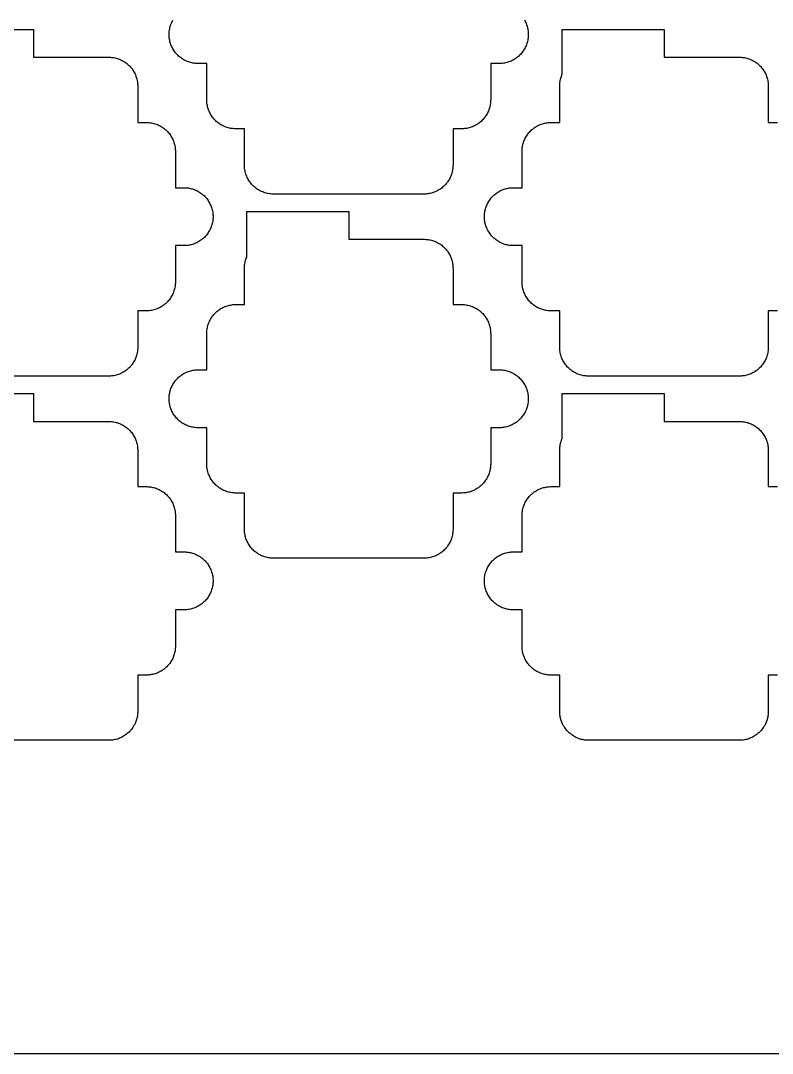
# Model space of a CAD drawing. Extents: x -49 to 54, y -38 to 38.
# Drawn here: x 2.5 to 15.47, y -38 to -20.18 of the extents above; entities that cross this region are included whole.
import ezdxf

# ---------------------------------------------------------------- set-up
doc = ezdxf.new("R2010")
doc.units = 0
doc.layers.add('CONDUCTIVE_LAYER_BACK_LAYER', color=2, linetype='CONTINUOUS')
doc.layers.add('OUTLINE', color=7, linetype='CONTINUOUS')

msp = doc.modelspace()

# ---------------------------------------------------------------- linework, layer by layer
at = {"layer": 'CONDUCTIVE_LAYER_BACK_LAYER'}
for points in [[(11.197, -20.175), (11.207, -20.192), (11.216, -20.21), (11.224, -20.228), (11.231, -20.247), (11.238, -20.266), (11.244, -20.285), (11.249, -20.304), (11.253, -20.323), (11.256, -20.343), (11.259, -20.363), (11.261, -20.382), (11.262, -20.402), (11.263, -20.422), (11.262, -20.442), (11.261, -20.462), (11.259, -20.482), (11.256, -20.501), (11.253, -20.521), (11.249, -20.54), (11.244, -20.559), (11.238, -20.578), (11.231, -20.597), (11.224, -20.616), (11.216, -20.634), (11.207, -20.652), (11.197, -20.669), (11.187, -20.686), (11.176, -20.703), (11.165, -20.719), (11.153, -20.735), (11.14, -20.75), (11.127, -20.765), (11.113, -20.779), (11.098, -20.793), (11.083, -20.806), (11.068, -20.818), (11.052, -20.83), (11.035, -20.841), (11.019, -20.852), (11.001, -20.862), (10.984, -20.871), (10.966, -20.879), (10.947, -20.887), (10.929, -20.894), (10.91, -20.9), (10.891, -20.905), (10.871, -20.91), (10.852, -20.914), (10.832, -20.917), (10.812, -20.92), (10.793, -20.921), (10.773, -20.922), (10.613, -20.922), (10.613, -21.548), (10.612, -21.568), (10.611, -21.588), (10.609, -21.607), (10.606, -21.627), (10.603, -21.647), (10.599, -21.666), (10.594, -21.685), (10.588, -21.704), (10.581, -21.723), (10.574, -21.742), (10.566, -21.76), (10.557, -21.778), (10.547, -21.795), (10.537, -21.812), (10.526, -21.829), (10.515, -21.845), (10.503, -21.861), (10.49, -21.876), (10.477, -21.891), (10.463, -21.905), (10.448, -21.919), (10.433, -21.932), (10.418, -21.944), (10.402, -21.956), (10.385, -21.967), (10.369, -21.978), (10.351, -21.987), (10.334, -21.997), (10.316, -22.005), (10.297, -22.013), (10.279, -22.02), (10.26, -22.026), (10.241, -22.031), (10.221, -22.036), (10.202, -22.04), (10.182, -22.043), (10.162, -22.045), (10.143, -22.047), (10.123, -22.048), (9.963, -22.048), (9.963, -22.674), (9.962, -22.694), (9.961, -22.713), (9.959, -22.733), (9.956, -22.753), (9.953, -22.773), (9.949, -22.792), (9.944, -22.811), (9.938, -22.83), (9.931, -22.849), (9.924, -22.867), (9.916, -22.886), (9.907, -22.903), (9.897, -22.921), (9.887, -22.938), (9.876, -22.955), (9.865, -22.971), (9.853, -22.987), (9.84, -23.002), (9.827, -23.017), (9.813, -23.031), (9.798, -23.044), (9.783, -23.057), (9.768, -23.07), (9.752, -23.082), (9.735, -23.093), (9.719, -23.103), (9.701, -23.113), (9.684, -23.122), (9.666, -23.131), (9.647, -23.138), (9.629, -23.145), (9.61, -23.152), (9.591, -23.157), (9.571, -23.162), (9.552, -23.166), (9.532, -23.169), (9.512, -23.171), (9.493, -23.173), (9.473, -23.174), (6.853, -23.174), (6.833, -23.173), (6.813, -23.171), (6.793, -23.169), (6.774, -23.166), (6.754, -23.162), (6.735, -23.157), (6.716, -23.152), (6.697, -23.145), (6.678, -23.138), (6.66, -23.131), (6.642, -23.122), (6.624, -23.113), (6.607, -23.103), (6.59, -23.093), (6.574, -23.082), (6.558, -23.07), (6.542, -23.057), (6.527, -23.044), (6.513, -23.031), (6.499, -23.017), (6.486, -23.002), (6.473, -22.987), (6.461, -22.971), (6.449, -22.955), (6.438, -22.938), (6.428, -22.921), (6.419, -22.903), (6.41, -22.886), (6.402, -22.867), (6.394, -22.849), (6.388, -22.83), (6.382, -22.811), (6.377, -22.792), (6.373, -22.773), (6.369, -22.753), (6.366, -22.733), (6.364, -22.713), (6.363, -22.694), (6.363, -22.674), (6.363, -22.048), (6.203, -22.048), (6.183, -22.047), (6.163, -22.045), (6.143, -22.043), (6.124, -22.04), (6.104, -22.036), (6.085, -22.031), (6.066, -22.026), (6.047, -22.02), (6.028, -22.013), (6.01, -22.005), (5.992, -21.997), (5.974, -21.987), (5.957, -21.978), (5.94, -21.967), (5.924, -21.956), (5.908, -21.944), (5.892, -21.932), (5.877, -21.919), (5.863, -21.905), (5.849, -21.891), (5.836, -21.876), (5.823, -21.861), (5.811, -21.845), (5.799, -21.829), (5.788, -21.812), (5.778, -21.795), (5.769, -21.778), (5.76, -21.76), (5.752, -21.742), (5.744, -21.723), (5.738, -21.704), (5.732, -21.685), (5.727, -21.666), (5.723, -21.647), (5.719, -21.627), (5.716, -21.607), (5.714, -21.588), (5.713, -21.568), (5.713, -21.548), (5.713, -20.922), (5.553, -20.922), (5.533, -20.921), (5.513, -20.92), (5.493, -20.917), (5.474, -20.914), (5.454, -20.91), (5.435, -20.905), (5.416, -20.9), (5.397, -20.894), (5.378, -20.887), (5.36, -20.879), (5.342, -20.871), (5.324, -20.862), (5.307, -20.852), (5.29, -20.841), (5.274, -20.83), (5.258, -20.818), (5.242, -20.806), (5.227, -20.793), (5.213, -20.779), (5.199, -20.765), (5.186, -20.75), (5.173, -20.735), (5.161, -20.719), (5.149, -20.703), (5.138, -20.686), (5.128, -20.669), (5.119, -20.652), (5.11, -20.634), (5.102, -20.616), (5.094, -20.597), (5.088, -20.578), (5.082, -20.559), (5.077, -20.54), (5.073, -20.521), (5.069, -20.501), (5.066, -20.482), (5.064, -20.462), (5.063, -20.442), (5.063, -20.422), (5.063, -20.402), (5.064, -20.382), (5.066, -20.363), (5.069, -20.343), (5.073, -20.323), (5.077, -20.304), (5.082, -20.285), (5.088, -20.266), (5.094, -20.247), (5.102, -20.228), (5.11, -20.21), (5.119, -20.192), (5.128, -20.175)], [(0.964, -20.332), (2.721, -20.332), (2.721, -20.812), (4.031, -20.812), (4.051, -20.813), (4.071, -20.815), (4.09, -20.817), (4.11, -20.82), (4.129, -20.824), (4.149, -20.829), (4.168, -20.834), (4.187, -20.841), (4.205, -20.848), (4.224, -20.855), (4.242, -20.864), (4.259, -20.873), (4.277, -20.883), (4.294, -20.893), (4.31, -20.904), (4.326, -20.916), (4.341, -20.929), (4.356, -20.942), (4.371, -20.955), (4.385, -20.969), (4.398, -20.984), (4.411, -20.999), (4.423, -21.015), (4.435, -21.031), (4.445, -21.048), (4.456, -21.065), (4.465, -21.083), (4.474, -21.1), (4.482, -21.119), (4.489, -21.137), (4.496, -21.156), (4.502, -21.175), (4.507, -21.194), (4.511, -21.214), (4.515, -21.233), (4.517, -21.253), (4.519, -21.273), (4.521, -21.292), (4.521, -21.312), (4.521, -21.938), (4.681, -21.938), (4.701, -21.939), (4.721, -21.941), (4.74, -21.943), (4.76, -21.946), (4.779, -21.95), (4.799, -21.955), (4.818, -21.96), (4.837, -21.966), (4.855, -21.973), (4.874, -21.981), (4.892, -21.989), (4.909, -21.999), (4.927, -22.008), (4.944, -22.019), (4.96, -22.03), (4.976, -22.042), (4.991, -22.054), (5.006, -22.067), (5.021, -22.081), (5.035, -22.095), (5.048, -22.11), (5.061, -22.125), (5.073, -22.141), (5.085, -22.157), (5.095, -22.174), (5.106, -22.191), (5.115, -22.208), (5.124, -22.226), (5.132, -22.244), (5.139, -22.263), (5.146, -22.282), (5.152, -22.301), (5.157, -22.32), (5.161, -22.339), (5.165, -22.359), (5.167, -22.379), (5.169, -22.398), (5.171, -22.418), (5.171, -22.438), (5.171, -23.064), (5.331, -23.064), (5.351, -23.065), (5.371, -23.066), (5.39, -23.069), (5.41, -23.072), (5.429, -23.076), (5.449, -23.081), (5.468, -23.086), (5.487, -23.092), (5.505, -23.099), (5.524, -23.107), (5.542, -23.115), (5.559, -23.124), (5.577, -23.134), (5.594, -23.145), (5.61, -23.156), (5.626, -23.168), (5.641, -23.18), (5.656, -23.193), (5.671, -23.207), (5.685, -23.221), (5.698, -23.236), (5.711, -23.251), (5.723, -23.267), (5.735, -23.283), (5.745, -23.3), (5.756, -23.317), (5.765, -23.334), (5.774, -23.352), (5.782, -23.37), (5.789, -23.389), (5.796, -23.408), (5.802, -23.427), (5.807, -23.446), (5.811, -23.465), (5.815, -23.485), (5.817, -23.504), (5.819, -23.524), (5.821, -23.544), (5.821, -23.564), (5.821, -23.584), (5.819, -23.604), (5.817, -23.623), (5.815, -23.643), (5.811, -23.663), (5.807, -23.682), (5.802, -23.701), (5.796, -23.72), (5.789, -23.739), (5.782, -23.758), (5.774, -23.776), (5.765, -23.794), (5.756, -23.811), (5.745, -23.828), (5.735, -23.845), (5.723, -23.861), (5.711, -23.877), (5.698, -23.892), (5.685, -23.907), (5.671, -23.921), (5.656, -23.935), (5.641, -23.948), (5.626, -23.96), (5.61, -23.972), (5.594, -23.983), (5.577, -23.994), (5.559, -24.003), (5.542, -24.013), (5.524, -24.021), (5.505, -24.029), (5.487, -24.036), (5.468, -24.042), (5.449, -24.047), (5.429, -24.052), (5.41, -24.056), (5.39, -24.059), (5.371, -24.061), (5.351, -24.063), (5.331, -24.064), (5.171, -24.064), (5.171, -24.69), (5.171, -24.71), (5.169, -24.729), (5.167, -24.749), (5.165, -24.769), (5.161, -24.789), (5.157, -24.808), (5.152, -24.827), (5.146, -24.846), (5.139, -24.865), (5.132, -24.883), (5.124, -24.902), (5.115, -24.919), (5.106, -24.937), (5.095, -24.954), (5.085, -24.971), (5.073, -24.987), (5.061, -25.003), (5.048, -25.018), (5.035, -25.033), (5.021, -25.047), (5.006, -25.06), (4.991, -25.074), (4.976, -25.086), (4.96, -25.098), (4.944, -25.109), (4.927, -25.119), (4.909, -25.129), (4.892, -25.138), (4.874, -25.147), (4.855, -25.155), (4.837, -25.161), (4.818, -25.168), (4.799, -25.173), (4.779, -25.178), (4.76, -25.182), (4.74, -25.185), (4.721, -25.187), (4.701, -25.189), (4.681, -25.19), (4.521, -25.19), (4.521, -25.816), (4.521, -25.835), (4.519, -25.855), (4.517, -25.875), (4.515, -25.895), (4.511, -25.914), (4.507, -25.934), (4.502, -25.953), (4.496, -25.972), (4.489, -25.991), (4.482, -26.009), (4.474, -26.027), (4.465, -26.045), (4.456, -26.063), (4.445, -26.08), (4.435, -26.096), (4.423, -26.113), (4.411, -26.128), (4.398, -26.144), (4.385, -26.158), (4.371, -26.173), (4.356, -26.186), (4.341, -26.199), (4.326, -26.212), (4.31, -26.224), (4.294, -26.235), (4.277, -26.245), (4.259, -26.255), (4.242, -26.264), (4.224, -26.273), (4.205, -26.28), (4.187, -26.287), (4.168, -26.294), (4.149, -26.299), (4.129, -26.304), (4.11, -26.308), (4.09, -26.311), (4.071, -26.313), (4.051, -26.315), (4.031, -26.316), (1.411, -26.316)], [(15.565, -25.19), (15.405, -25.19), (15.405, -25.816), (15.404, -25.835), (15.403, -25.855), (15.401, -25.875), (15.398, -25.895), (15.395, -25.914), (15.39, -25.934), (15.385, -25.953), (15.38, -25.972), (15.373, -25.991), (15.366, -26.009), (15.358, -26.027), (15.349, -26.045), (15.339, -26.063), (15.329, -26.08), (15.318, -26.096), (15.307, -26.113), (15.295, -26.128), (15.282, -26.144), (15.269, -26.158), (15.255, -26.173), (15.24, -26.186), (15.225, -26.199), (15.21, -26.212), (15.194, -26.224), (15.177, -26.235), (15.16, -26.245), (15.143, -26.255), (15.125, -26.264), (15.107, -26.273), (15.089, -26.28), (15.07, -26.287), (15.052, -26.294), (15.032, -26.299), (15.013, -26.304), (14.994, -26.308), (14.974, -26.311), (14.954, -26.313), (14.934, -26.315), (14.915, -26.316), (12.295, -26.316), (12.275, -26.315), (12.255, -26.313), (12.235, -26.311), (12.216, -26.308), (12.196, -26.304), (12.177, -26.299), (12.158, -26.294), (12.139, -26.287), (12.12, -26.28), (12.102, -26.273), (12.084, -26.264), (12.066, -26.255), (12.049, -26.245), (12.032, -26.235), (12.016, -26.224), (12, -26.212), (11.984, -26.199), (11.969, -26.186), (11.955, -26.173), (11.941, -26.158), (11.927, -26.144), (11.915, -26.128), (11.902, -26.113), (11.891, -26.096), (11.88, -26.08), (11.87, -26.063), (11.861, -26.045), (11.852, -26.027), (11.844, -26.009), (11.836, -25.991), (11.83, -25.972), (11.824, -25.953), (11.819, -25.934), (11.814, -25.914), (11.811, -25.895), (11.808, -25.875), (11.806, -25.855), (11.805, -25.835), (11.805, -25.816), (11.805, -25.19), (11.645, -25.19), (11.625, -25.189), (11.605, -25.187), (11.585, -25.185), (11.566, -25.182), (11.546, -25.178), (11.527, -25.173), (11.508, -25.168), (11.489, -25.161), (11.47, -25.155), (11.452, -25.147), (11.434, -25.138), (11.416, -25.129), (11.399, -25.119), (11.382, -25.109), (11.366, -25.098), (11.35, -25.086), (11.334, -25.074), (11.319, -25.06), (11.305, -25.047), (11.291, -25.033), (11.277, -25.018), (11.265, -25.003), (11.252, -24.987), (11.241, -24.971), (11.23, -24.954), (11.22, -24.937), (11.211, -24.919), (11.202, -24.902), (11.194, -24.883), (11.186, -24.865), (11.18, -24.846), (11.174, -24.827), (11.169, -24.808), (11.164, -24.789), (11.161, -24.769), (11.158, -24.749), (11.156, -24.729), (11.155, -24.71), (11.155, -24.69), (11.155, -24.064), (10.995, -24.064), (10.975, -24.063), (10.955, -24.061), (10.935, -24.059), (10.916, -24.056), (10.896, -24.052), (10.877, -24.047), (10.858, -24.042), (10.839, -24.036), (10.82, -24.029), (10.802, -24.021), (10.784, -24.013), (10.766, -24.003), (10.749, -23.994), (10.732, -23.983), (10.716, -23.972), (10.7, -23.96), (10.684, -23.948), (10.669, -23.935), (10.655, -23.921), (10.641, -23.907), (10.627, -23.892), (10.615, -23.877), (10.602, -23.861), (10.591, -23.845), (10.58, -23.828), (10.57, -23.811), (10.561, -23.794), (10.552, -23.776), (10.544, -23.758), (10.536, -23.739), (10.53, -23.72), (10.524, -23.701), (10.519, -23.682), (10.514, -23.663), (10.511, -23.643), (10.508, -23.623), (10.506, -23.604), (10.505, -23.584), (10.505, -23.564), (10.505, -23.544), (10.506, -23.524), (10.508, -23.504), (10.511, -23.485), (10.514, -23.465), (10.519, -23.446), (10.524, -23.427), (10.53, -23.408), (10.536, -23.389), (10.544, -23.37), (10.552, -23.352), (10.561, -23.334), (10.57, -23.317), (10.58, -23.3), (10.591, -23.283), (10.602, -23.267), (10.615, -23.251), (10.627, -23.236), (10.641, -23.221), (10.655, -23.207), (10.669, -23.193), (10.684, -23.18), (10.7, -23.168), (10.716, -23.156), (10.732, -23.145), (10.749, -23.134), (10.766, -23.124), (10.784, -23.115), (10.802, -23.107), (10.82, -23.099), (10.839, -23.092), (10.858, -23.086), (10.877, -23.081), (10.896, -23.076), (10.916, -23.072), (10.935, -23.069), (10.955, -23.066), (10.975, -23.065), (10.995, -23.064), (11.155, -23.064), (11.155, -22.438), (11.155, -22.418), (11.156, -22.398), (11.158, -22.379), (11.161, -22.359), (11.164, -22.339), (11.169, -22.32), (11.174, -22.301), (11.18, -22.282), (11.186, -22.263), (11.194, -22.244), (11.202, -22.226), (11.211, -22.208), (11.22, -22.191), (11.23, -22.174), (11.241, -22.157), (11.252, -22.141), (11.265, -22.125), (11.277, -22.11), (11.291, -22.095), (11.305, -22.081), (11.319, -22.067), (11.334, -22.054), (11.35, -22.042), (11.366, -22.03), (11.382, -22.019), (11.399, -22.008), (11.416, -21.999), (11.434, -21.989), (11.452, -21.981), (11.47, -21.973), (11.489, -21.966), (11.508, -21.96), (11.527, -21.955), (11.546, -21.95), (11.566, -21.946), (11.585, -21.943), (11.605, -21.941), (11.625, -21.939), (11.645, -21.938), (11.805, -21.938), (11.805, -21.312), (11.805, -21.292), (11.806, -21.273), (11.808, -21.253), (11.811, -21.233), (11.814, -21.214), (11.819, -21.194), (11.824, -21.175), (11.83, -21.156), (11.836, -21.137), (11.844, -21.119), (11.848, -21.109), (11.848, -20.332), (13.605, -20.332), (13.605, -20.812), (14.915, -20.812), (14.934, -20.813), (14.954, -20.815), (14.974, -20.817), (14.994, -20.82), (15.013, -20.824), (15.032, -20.829), (15.052, -20.834), (15.07, -20.841), (15.089, -20.848), (15.107, -20.855), (15.125, -20.864), (15.143, -20.873), (15.16, -20.883), (15.177, -20.893), (15.194, -20.904), (15.21, -20.916), (15.225, -20.929), (15.24, -20.942), (15.255, -20.955), (15.269, -20.969), (15.282, -20.984), (15.295, -20.999), (15.307, -21.015), (15.318, -21.031), (15.329, -21.048), (15.339, -21.065), (15.349, -21.083), (15.358, -21.1), (15.366, -21.119), (15.373, -21.137), (15.38, -21.156), (15.385, -21.175), (15.39, -21.194), (15.395, -21.214), (15.398, -21.233), (15.401, -21.253), (15.403, -21.273), (15.404, -21.292), (15.405, -21.312), (15.405, -21.938), (15.565, -21.938)], [(0.964, -26.616), (2.721, -26.616), (2.721, -27.096), (4.031, -27.096), (4.051, -27.097), (4.071, -27.098), (4.09, -27.101), (4.11, -27.104), (4.129, -27.108), (4.149, -27.113), (4.168, -27.118), (4.187, -27.124), (4.205, -27.131), (4.224, -27.139), (4.242, -27.147), (4.259, -27.157), (4.277, -27.166), (4.294, -27.177), (4.31, -27.188), (4.326, -27.2), (4.341, -27.212), (4.356, -27.225), (4.371, -27.239), (4.385, -27.253), (4.398, -27.268), (4.411, -27.283), (4.423, -27.299), (4.435, -27.315), (4.445, -27.332), (4.456, -27.349), (4.465, -27.366), (4.474, -27.384), (4.482, -27.402), (4.489, -27.421), (4.496, -27.44), (4.502, -27.459), (4.507, -27.478), (4.511, -27.497), (4.515, -27.517), (4.517, -27.536), (4.519, -27.556), (4.521, -27.576), (4.521, -27.596), (4.521, -28.222), (4.681, -28.222), (4.701, -28.223), (4.721, -28.224), (4.74, -28.227), (4.76, -28.23), (4.779, -28.234), (4.799, -28.238), (4.818, -28.244), (4.837, -28.25), (4.855, -28.257), (4.874, -28.265), (4.892, -28.273), (4.909, -28.282), (4.927, -28.292), (4.944, -28.303), (4.96, -28.314), (4.976, -28.326), (4.991, -28.338), (5.006, -28.351), (5.021, -28.365), (5.035, -28.379), (5.048, -28.394), (5.061, -28.409), (5.073, -28.425), (5.085, -28.441), (5.095, -28.458), (5.106, -28.475), (5.115, -28.492), (5.124, -28.51), (5.132, -28.528), (5.139, -28.547), (5.146, -28.565), (5.152, -28.584), (5.157, -28.604), (5.161, -28.623), (5.165, -28.643), (5.167, -28.662), (5.169, -28.682), (5.171, -28.702), (5.171, -28.722), (5.171, -29.348), (5.331, -29.348), (5.351, -29.349), (5.371, -29.35), (5.39, -29.352), (5.41, -29.356), (5.429, -29.36), (5.449, -29.364), (5.468, -29.37), (5.487, -29.376), (5.505, -29.383), (5.524, -29.391), (5.542, -29.399), (5.559, -29.408), (5.577, -29.418), (5.594, -29.429), (5.61, -29.44), (5.626, -29.451), (5.641, -29.464), (5.656, -29.477), (5.671, -29.491), (5.685, -29.505), (5.698, -29.52), (5.711, -29.535), (5.723, -29.551), (5.735, -29.567), (5.745, -29.583), (5.756, -29.601), (5.765, -29.618), (5.774, -29.636), (5.782, -29.654), (5.789, -29.672), (5.796, -29.691), (5.802, -29.71), (5.807, -29.729), (5.811, -29.749), (5.815, -29.768), (5.817, -29.788), (5.819, -29.808), (5.821, -29.828), (5.821, -29.848), (5.821, -29.868), (5.819, -29.887), (5.817, -29.907), (5.815, -29.927), (5.811, -29.946), (5.807, -29.966), (5.802, -29.985), (5.796, -30.004), (5.789, -30.023), (5.782, -30.041), (5.774, -30.059), (5.765, -30.077), (5.756, -30.095), (5.745, -30.112), (5.735, -30.129), (5.723, -30.145), (5.711, -30.161), (5.698, -30.176), (5.685, -30.191), (5.671, -30.205), (5.656, -30.218), (5.641, -30.231), (5.626, -30.244), (5.61, -30.256), (5.594, -30.267), (5.577, -30.277), (5.559, -30.287), (5.542, -30.296), (5.524, -30.305), (5.505, -30.312), (5.487, -30.319), (5.468, -30.326), (5.449, -30.331), (5.429, -30.336), (5.41, -30.34), (5.39, -30.343), (5.371, -30.345), (5.351, -30.347), (5.331, -30.348), (5.171, -30.348), (5.171, -30.973), (5.171, -30.993), (5.169, -31.013), (5.167, -31.033), (5.165, -31.053), (5.161, -31.072), (5.157, -31.092), (5.152, -31.111), (5.146, -31.13), (5.139, -31.149), (5.132, -31.167), (5.124, -31.185), (5.115, -31.203), (5.106, -31.221), (5.095, -31.238), (5.085, -31.254), (5.073, -31.271), (5.061, -31.286), (5.048, -31.302), (5.035, -31.316), (5.021, -31.331), (5.006, -31.344), (4.991, -31.357), (4.976, -31.37), (4.96, -31.381), (4.944, -31.393), (4.927, -31.403), (4.909, -31.413), (4.892, -31.422), (4.874, -31.431), (4.855, -31.438), (4.837, -31.445), (4.818, -31.451), (4.799, -31.457), (4.779, -31.462), (4.76, -31.466), (4.74, -31.469), (4.721, -31.471), (4.701, -31.473), (4.681, -31.473), (4.521, -31.473), (4.521, -32.099), (4.521, -32.119), (4.519, -32.139), (4.517, -32.159), (4.515, -32.179), (4.511, -32.198), (4.507, -32.217), (4.502, -32.237), (4.496, -32.256), (4.489, -32.274), (4.482, -32.293), (4.474, -32.311), (4.465, -32.329), (4.456, -32.346), (4.445, -32.364), (4.435, -32.38), (4.423, -32.396), (4.411, -32.412), (4.398, -32.427), (4.385, -32.442), (4.371, -32.456), (4.356, -32.47), (4.341, -32.483), (4.326, -32.495), (4.31, -32.507), (4.294, -32.518), (4.277, -32.529), (4.259, -32.539), (4.242, -32.548), (4.224, -32.556), (4.205, -32.564), (4.187, -32.571), (4.168, -32.577), (4.149, -32.583), (4.129, -32.587), (4.11, -32.591), (4.09, -32.594), (4.071, -32.597), (4.051, -32.598), (4.031, -32.599), (1.411, -32.599)], [(15.565, -31.473), (15.405, -31.473), (15.405, -32.099), (15.404, -32.119), (15.403, -32.139), (15.401, -32.159), (15.398, -32.179), (15.395, -32.198), (15.39, -32.217), (15.385, -32.237), (15.38, -32.256), (15.373, -32.274), (15.366, -32.293), (15.358, -32.311), (15.349, -32.329), (15.339, -32.346), (15.329, -32.364), (15.318, -32.38), (15.307, -32.396), (15.295, -32.412), (15.282, -32.427), (15.269, -32.442), (15.255, -32.456), (15.24, -32.47), (15.225, -32.483), (15.21, -32.495), (15.194, -32.507), (15.177, -32.518), (15.16, -32.529), (15.143, -32.539), (15.125, -32.548), (15.107, -32.556), (15.089, -32.564), (15.07, -32.571), (15.052, -32.577), (15.032, -32.583), (15.013, -32.587), (14.994, -32.591), (14.974, -32.594), (14.954, -32.597), (14.934, -32.598), (14.915, -32.599), (12.295, -32.599), (12.275, -32.598), (12.255, -32.597), (12.235, -32.594), (12.216, -32.591), (12.196, -32.587), (12.177, -32.583), (12.158, -32.577), (12.139, -32.571), (12.12, -32.564), (12.102, -32.556), (12.084, -32.548), (12.066, -32.539), (12.049, -32.529), (12.032, -32.518), (12.016, -32.507), (12, -32.495), (11.984, -32.483), (11.969, -32.47), (11.955, -32.456), (11.941, -32.442), (11.927, -32.427), (11.915, -32.412), (11.902, -32.396), (11.891, -32.38), (11.88, -32.364), (11.87, -32.346), (11.861, -32.329), (11.852, -32.311), (11.844, -32.293), (11.836, -32.274), (11.83, -32.256), (11.824, -32.237), (11.819, -32.217), (11.814, -32.198), (11.811, -32.179), (11.808, -32.159), (11.806, -32.139), (11.805, -32.119), (11.805, -32.099), (11.805, -31.473), (11.645, -31.473), (11.625, -31.473), (11.605, -31.471), (11.585, -31.469), (11.566, -31.466), (11.546, -31.462), (11.527, -31.457), (11.508, -31.451), (11.489, -31.445), (11.47, -31.438), (11.452, -31.431), (11.434, -31.422), (11.416, -31.413), (11.399, -31.403), (11.382, -31.393), (11.366, -31.381), (11.35, -31.37), (11.334, -31.357), (11.319, -31.344), (11.305, -31.331), (11.291, -31.316), (11.277, -31.302), (11.265, -31.286), (11.252, -31.271), (11.241, -31.254), (11.23, -31.238), (11.22, -31.221), (11.211, -31.203), (11.202, -31.185), (11.194, -31.167), (11.186, -31.149), (11.18, -31.13), (11.174, -31.111), (11.169, -31.092), (11.164, -31.072), (11.161, -31.053), (11.158, -31.033), (11.156, -31.013), (11.155, -30.993), (11.155, -30.973), (11.155, -30.348), (10.995, -30.348), (10.975, -30.347), (10.955, -30.345), (10.935, -30.343), (10.916, -30.34), (10.896, -30.336), (10.877, -30.331), (10.858, -30.326), (10.839, -30.319), (10.82, -30.312), (10.802, -30.305), (10.784, -30.296), (10.766, -30.287), (10.749, -30.277), (10.732, -30.267), (10.716, -30.256), (10.7, -30.244), (10.684, -30.231), (10.669, -30.218), (10.655, -30.205), (10.641, -30.191), (10.627, -30.176), (10.615, -30.161), (10.602, -30.145), (10.591, -30.129), (10.58, -30.112), (10.57, -30.095), (10.561, -30.077), (10.552, -30.059), (10.544, -30.041), (10.536, -30.023), (10.53, -30.004), (10.524, -29.985), (10.519, -29.966), (10.514, -29.946), (10.511, -29.927), (10.508, -29.907), (10.506, -29.887), (10.505, -29.868), (10.505, -29.848), (10.505, -29.828), (10.506, -29.808), (10.508, -29.788), (10.511, -29.768), (10.514, -29.749), (10.519, -29.729), (10.524, -29.71), (10.53, -29.691), (10.536, -29.672), (10.544, -29.654), (10.552, -29.636), (10.561, -29.618), (10.57, -29.601), (10.58, -29.583), (10.591, -29.567), (10.602, -29.551), (10.615, -29.535), (10.627, -29.52), (10.641, -29.505), (10.655, -29.491), (10.669, -29.477), (10.684, -29.464), (10.7, -29.451), (10.716, -29.44), (10.732, -29.429), (10.749, -29.418), (10.766, -29.408), (10.784, -29.399), (10.802, -29.391), (10.82, -29.383), (10.839, -29.376), (10.858, -29.37), (10.877, -29.364), (10.896, -29.36), (10.916, -29.356), (10.935, -29.352), (10.955, -29.35), (10.975, -29.349), (10.995, -29.348), (11.155, -29.348), (11.155, -28.722), (11.155, -28.702), (11.156, -28.682), (11.158, -28.662), (11.161, -28.643), (11.164, -28.623), (11.169, -28.604), (11.174, -28.584), (11.18, -28.565), (11.186, -28.547), (11.194, -28.528), (11.202, -28.51), (11.211, -28.492), (11.22, -28.475), (11.23, -28.458), (11.241, -28.441), (11.252, -28.425), (11.265, -28.409), (11.277, -28.394), (11.291, -28.379), (11.305, -28.365), (11.319, -28.351), (11.334, -28.338), (11.35, -28.326), (11.366, -28.314), (11.382, -28.303), (11.399, -28.292), (11.416, -28.282), (11.434, -28.273), (11.452, -28.265), (11.47, -28.257), (11.489, -28.25), (11.508, -28.244), (11.527, -28.238), (11.546, -28.234), (11.566, -28.23), (11.585, -28.227), (11.605, -28.224), (11.625, -28.223), (11.645, -28.222), (11.805, -28.222), (11.805, -27.596), (11.805, -27.576), (11.806, -27.556), (11.808, -27.536), (11.811, -27.517), (11.814, -27.497), (11.819, -27.478), (11.824, -27.459), (11.83, -27.44), (11.836, -27.421), (11.844, -27.402), (11.848, -27.393), (11.848, -26.616), (13.605, -26.616), (13.605, -27.096), (14.915, -27.096), (14.934, -27.097), (14.954, -27.098), (14.974, -27.101), (14.994, -27.104), (15.013, -27.108), (15.032, -27.113), (15.052, -27.118), (15.07, -27.124), (15.089, -27.131), (15.107, -27.139), (15.125, -27.147), (15.143, -27.157), (15.16, -27.166), (15.177, -27.177), (15.194, -27.188), (15.21, -27.2), (15.225, -27.212), (15.24, -27.225), (15.255, -27.239), (15.269, -27.253), (15.282, -27.268), (15.295, -27.283), (15.307, -27.299), (15.318, -27.315), (15.329, -27.332), (15.339, -27.349), (15.349, -27.366), (15.358, -27.384), (15.366, -27.402), (15.373, -27.421), (15.38, -27.44), (15.385, -27.459), (15.39, -27.478), (15.395, -27.497), (15.398, -27.517), (15.401, -27.536), (15.403, -27.556), (15.404, -27.576), (15.405, -27.596), (15.405, -28.222), (15.565, -28.222)]]:
    msp.add_lwpolyline(points, dxfattribs=at)
msp.add_lwpolyline([(9.963, -28.957), (9.962, -28.977), (9.961, -28.997), (9.959, -29.017), (9.956, -29.037), (9.953, -29.056), (9.949, -29.076), (9.944, -29.095), (9.938, -29.114), (9.931, -29.133), (9.924, -29.151), (9.916, -29.169), (9.907, -29.187), (9.897, -29.205), (9.887, -29.222), (9.876, -29.238), (9.865, -29.255), (9.853, -29.27), (9.84, -29.286), (9.827, -29.3), (9.813, -29.315), (9.798, -29.328), (9.783, -29.341), (9.768, -29.354), (9.752, -29.365), (9.735, -29.377), (9.719, -29.387), (9.701, -29.397), (9.684, -29.406), (9.666, -29.415), (9.647, -29.422), (9.629, -29.429), (9.61, -29.435), (9.591, -29.441), (9.571, -29.446), (9.552, -29.449), (9.532, -29.453), (9.512, -29.455), (9.493, -29.457), (9.473, -29.457), (6.853, -29.457), (6.833, -29.457), (6.813, -29.455), (6.793, -29.453), (6.774, -29.449), (6.754, -29.446), (6.735, -29.441), (6.716, -29.435), (6.697, -29.429), (6.678, -29.422), (6.66, -29.415), (6.642, -29.406), (6.624, -29.397), (6.607, -29.387), (6.59, -29.377), (6.574, -29.365), (6.558, -29.354), (6.542, -29.341), (6.527, -29.328), (6.513, -29.315), (6.499, -29.3), (6.486, -29.286), (6.473, -29.27), (6.461, -29.255), (6.449, -29.238), (6.438, -29.222), (6.428, -29.205), (6.419, -29.187), (6.41, -29.169), (6.402, -29.151), (6.394, -29.133), (6.388, -29.114), (6.382, -29.095), (6.377, -29.076), (6.373, -29.056), (6.369, -29.037), (6.366, -29.017), (6.364, -28.997), (6.363, -28.977), (6.363, -28.957), (6.363, -28.332), (6.203, -28.332), (6.183, -28.331), (6.163, -28.329), (6.143, -28.327), (6.124, -28.324), (6.104, -28.32), (6.085, -28.315), (6.066, -28.31), (6.047, -28.303), (6.028, -28.296), (6.01, -28.289), (5.992, -28.28), (5.974, -28.271), (5.957, -28.261), (5.94, -28.251), (5.924, -28.24), (5.908, -28.228), (5.892, -28.215), (5.877, -28.202), (5.863, -28.189), (5.849, -28.174), (5.836, -28.16), (5.823, -28.144), (5.811, -28.129), (5.799, -28.113), (5.788, -28.096), (5.778, -28.079), (5.769, -28.061), (5.76, -28.043), (5.752, -28.025), (5.744, -28.007), (5.738, -27.988), (5.732, -27.969), (5.727, -27.95), (5.723, -27.93), (5.719, -27.911), (5.716, -27.891), (5.714, -27.871), (5.713, -27.852), (5.713, -27.832), (5.713, -27.206), (5.553, -27.206), (5.533, -27.205), (5.513, -27.203), (5.493, -27.201), (5.474, -27.198), (5.454, -27.194), (5.435, -27.189), (5.416, -27.184), (5.397, -27.178), (5.378, -27.171), (5.36, -27.163), (5.342, -27.154), (5.324, -27.145), (5.307, -27.135), (5.29, -27.125), (5.274, -27.114), (5.258, -27.102), (5.242, -27.09), (5.227, -27.076), (5.213, -27.063), (5.199, -27.049), (5.186, -27.034), (5.173, -27.019), (5.161, -27.003), (5.149, -26.987), (5.138, -26.97), (5.128, -26.953), (5.119, -26.935), (5.11, -26.918), (5.102, -26.899), (5.094, -26.881), (5.088, -26.862), (5.082, -26.843), (5.077, -26.824), (5.073, -26.805), (5.069, -26.785), (5.066, -26.765), (5.064, -26.746), (5.063, -26.726), (5.063, -26.706), (5.063, -26.686), (5.064, -26.666), (5.066, -26.646), (5.069, -26.627), (5.073, -26.607), (5.077, -26.588), (5.082, -26.568), (5.088, -26.549), (5.094, -26.531), (5.102, -26.512), (5.11, -26.494), (5.119, -26.476), (5.128, -26.459), (5.138, -26.442), (5.149, -26.425), (5.161, -26.409), (5.173, -26.393), (5.186, -26.378), (5.199, -26.363), (5.213, -26.349), (5.227, -26.335), (5.242, -26.322), (5.258, -26.31), (5.274, -26.298), (5.29, -26.287), (5.307, -26.276), (5.324, -26.266), (5.342, -26.257), (5.36, -26.249), (5.378, -26.241), (5.397, -26.234), (5.416, -26.228), (5.435, -26.222), (5.454, -26.218), (5.474, -26.214), (5.493, -26.211), (5.513, -26.208), (5.533, -26.207), (5.553, -26.206), (5.713, -26.206), (5.713, -25.58), (5.713, -25.56), (5.714, -25.54), (5.716, -25.52), (5.719, -25.501), (5.723, -25.481), (5.727, -25.462), (5.732, -25.443), (5.738, -25.424), (5.744, -25.405), (5.752, -25.386), (5.76, -25.368), (5.769, -25.35), (5.778, -25.333), (5.788, -25.316), (5.799, -25.299), (5.811, -25.283), (5.823, -25.267), (5.836, -25.252), (5.849, -25.237), (5.863, -25.223), (5.877, -25.209), (5.892, -25.196), (5.908, -25.184), (5.924, -25.172), (5.94, -25.161), (5.957, -25.15), (5.974, -25.14), (5.992, -25.131), (6.01, -25.123), (6.028, -25.115), (6.047, -25.108), (6.066, -25.102), (6.085, -25.097), (6.104, -25.092), (6.124, -25.088), (6.143, -25.085), (6.163, -25.082), (6.183, -25.081), (6.203, -25.08), (6.363, -25.08), (6.363, -24.454), (6.363, -24.434), (6.364, -24.414), (6.366, -24.395), (6.369, -24.375), (6.373, -24.355), (6.377, -24.336), (6.382, -24.317), (6.388, -24.298), (6.394, -24.279), (6.402, -24.26), (6.406, -24.251), (6.406, -23.474), (8.163, -23.474), (8.163, -23.954), (9.473, -23.954), (9.493, -23.955), (9.512, -23.957), (9.532, -23.959), (9.552, -23.962), (9.571, -23.966), (9.591, -23.971), (9.61, -23.976), (9.629, -23.982), (9.647, -23.989), (9.666, -23.997), (9.684, -24.006), (9.701, -24.015), (9.719, -24.024), (9.735, -24.035), (9.752, -24.046), (9.768, -24.058), (9.783, -24.07), (9.798, -24.083), (9.813, -24.097), (9.827, -24.111), (9.84, -24.126), (9.853, -24.141), (9.865, -24.157), (9.876, -24.173), (9.887, -24.19), (9.897, -24.207), (9.907, -24.224), (9.916, -24.242), (9.924, -24.26), (9.931, -24.279), (9.938, -24.298), (9.944, -24.317), (9.949, -24.336), (9.953, -24.355), (9.956, -24.375), (9.959, -24.395), (9.961, -24.414), (9.962, -24.434), (9.963, -24.454), (9.963, -25.08), (10.123, -25.08), (10.143, -25.081), (10.162, -25.082), (10.182, -25.085), (10.202, -25.088), (10.221, -25.092), (10.241, -25.097), (10.26, -25.102), (10.279, -25.108), (10.297, -25.115), (10.316, -25.123), (10.334, -25.131), (10.351, -25.14), (10.369, -25.15), (10.385, -25.161), (10.402, -25.172), (10.418, -25.184), (10.433, -25.196), (10.448, -25.209), (10.463, -25.223), (10.477, -25.237), (10.49, -25.252), (10.503, -25.267), (10.515, -25.283), (10.526, -25.299), (10.537, -25.316), (10.547, -25.333), (10.557, -25.35), (10.566, -25.368), (10.574, -25.386), (10.581, -25.405), (10.588, -25.424), (10.594, -25.443), (10.599, -25.462), (10.603, -25.481), (10.606, -25.501), (10.609, -25.52), (10.611, -25.54), (10.612, -25.56), (10.613, -25.58), (10.613, -26.206), (10.773, -26.206), (10.793, -26.207), (10.812, -26.208), (10.832, -26.211), (10.852, -26.214), (10.871, -26.218), (10.891, -26.222), (10.91, -26.228), (10.929, -26.234), (10.947, -26.241), (10.966, -26.249), (10.984, -26.257), (11.001, -26.266), (11.019, -26.276), (11.035, -26.287), (11.052, -26.298), (11.068, -26.31), (11.083, -26.322), (11.098, -26.335), (11.113, -26.349), (11.127, -26.363), (11.14, -26.378), (11.153, -26.393), (11.165, -26.409), (11.176, -26.425), (11.187, -26.442), (11.197, -26.459), (11.207, -26.476), (11.216, -26.494), (11.224, -26.512), (11.231, -26.531), (11.238, -26.549), (11.244, -26.568), (11.249, -26.588), (11.253, -26.607), (11.256, -26.627), (11.259, -26.646), (11.261, -26.666), (11.262, -26.686), (11.263, -26.706), (11.262, -26.726), (11.261, -26.746), (11.259, -26.765), (11.256, -26.785), (11.253, -26.805), (11.249, -26.824), (11.244, -26.843), (11.238, -26.862), (11.231, -26.881), (11.224, -26.899), (11.216, -26.918), (11.207, -26.935), (11.197, -26.953), (11.187, -26.97), (11.176, -26.987), (11.165, -27.003), (11.153, -27.019), (11.14, -27.034), (11.127, -27.049), (11.113, -27.063), (11.098, -27.076), (11.083, -27.09), (11.068, -27.102), (11.052, -27.114), (11.035, -27.125), (11.019, -27.135), (11.001, -27.145), (10.984, -27.154), (10.966, -27.163), (10.947, -27.171), (10.929, -27.178), (10.91, -27.184), (10.891, -27.189), (10.871, -27.194), (10.852, -27.198), (10.832, -27.201), (10.812, -27.203), (10.793, -27.205), (10.773, -27.206), (10.613, -27.206), (10.613, -27.832), (10.612, -27.852), (10.611, -27.871), (10.609, -27.891), (10.606, -27.911), (10.603, -27.93), (10.599, -27.95), (10.594, -27.969), (10.588, -27.988), (10.581, -28.007), (10.574, -28.025), (10.566, -28.043), (10.557, -28.061), (10.547, -28.079), (10.537, -28.096), (10.526, -28.113), (10.515, -28.129), (10.503, -28.144), (10.49, -28.16), (10.477, -28.174), (10.463, -28.189), (10.448, -28.202), (10.433, -28.215), (10.418, -28.228), (10.402, -28.24), (10.385, -28.251), (10.369, -28.261), (10.351, -28.271), (10.334, -28.28), (10.316, -28.289), (10.297, -28.296), (10.279, -28.303), (10.26, -28.31), (10.241, -28.315), (10.221, -28.32), (10.202, -28.324), (10.182, -28.327), (10.162, -28.329), (10.143, -28.331), (10.123, -28.332), (9.963, -28.332)], close=True, dxfattribs=at)
at = {"layer": 'OUTLINE'}
msp.add_lwpolyline([(-49.4, -36.45, -0.414214), (-47.85, -38), (52.85, -38, -0.414214), (54.4, -36.45), (54.4, -28), (51.4, -28), (51.4, 28), (54.4, 28), (54.4, 36.45, -0.414214), (52.85, 38), (-47.85, 38, -0.414214), (-49.4, 36.45)], format="xyb", close=True, dxfattribs=at)

doc.saveas('drawing.dxf')
